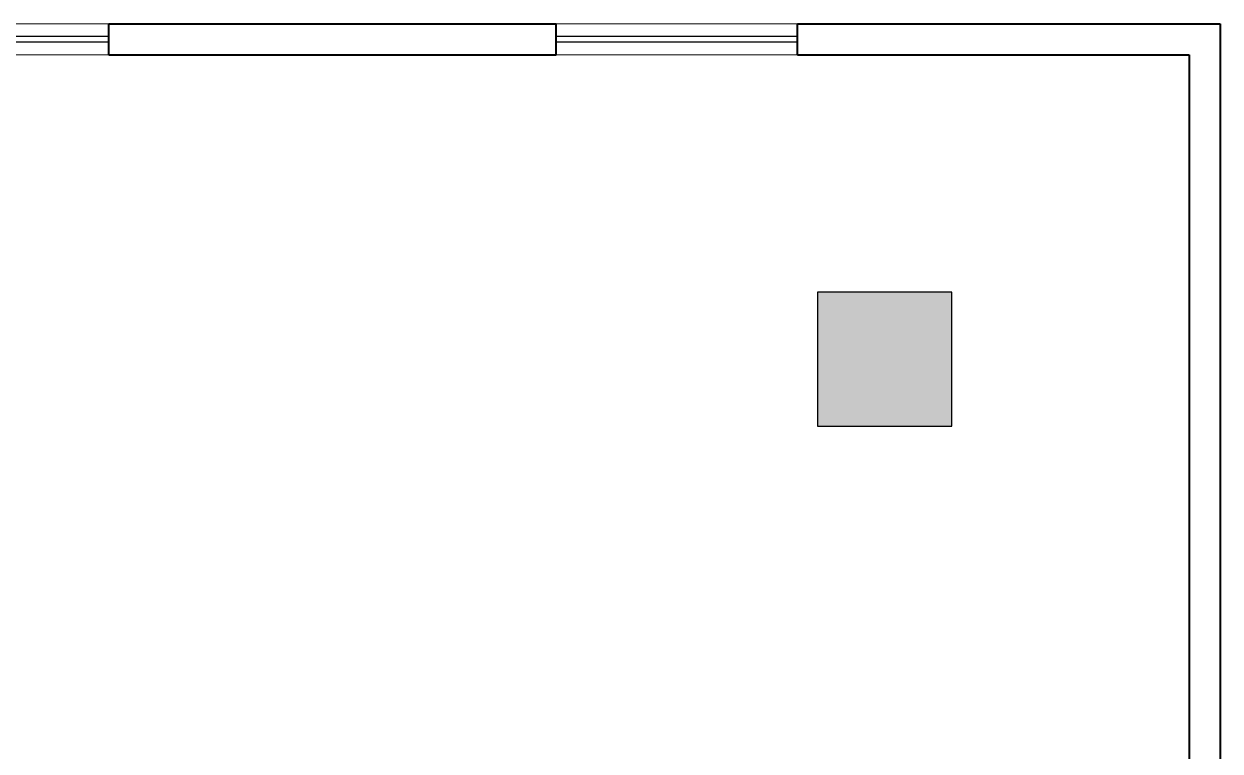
# Model space of a CAD drawing. Header units: metres. Extents: x -224 to -134.4, y 547 to 608.8.
# Drawn here: x -151.34 to -142.43, y 569.05 to 574.47 of the extents above; entities that cross this region are included whole.
import ezdxf

# ---------------------------------------------------------------- set-up
doc = ezdxf.new("R2010")
doc.units = ezdxf.units.M
doc.header["$MEASUREMENT"] = 0
for name, color, linetype, lineweight in [('06-11-2019 CRUX', 3, 'Continuous', 0), ('A - WALLS', 7, 'Continuous', 40), ('A-SELL', 8, 'Continuous', 0), ('CRUX- COLUMN', 6, 'Continuous', 25)]:
    doc.layers.add(name, color=color, linetype=linetype, lineweight=lineweight)
doc.layers.add('A - DOOR', color=5, linetype='Continuous')
doc.layers.add('A - WINDOW', color=162, linetype='Continuous')

# ---------------------------------------------------------------- blocks, each defined once
blk = doc.blocks.new('A$C0D957843')
at = {"layer": 'A - DOOR'}
for p, q in [((0.0934, 1.8), (0.0934, 0)), ((0.1366, 1.8), (0.1366, 0))]:
    blk.add_line(p, q, dxfattribs=at)
at = {"layer": 'A-SELL'}
for p, q in [((0, 0), (0, 1.8)), ((0.23, 1.8), (0.23, 0))]:
    blk.add_line(p, q, dxfattribs=at)
blk = doc.blocks.new('A$C57D73779')
at = {"layer": 'CRUX- COLUMN', "lineweight": 0}
h = blk.add_hatch(color=129, dxfattribs=at)
h.dxf.hatch_style = 1
h.paths.add_polyline_path([(44.4372, -20.0706), (45.4372, -20.0706), (45.4372, -19.0706), (44.4372, -19.0706)])
at = {"layer": 'CRUX- COLUMN'}
blk.add_lwpolyline([(44.4372, -20.0706), (45.4372, -20.0706), (45.4372, -19.0706), (44.4372, -19.0706)], close=True, dxfattribs=at)

msp = doc.modelspace()

# ---------------------------------------------------------------- linework, layer by layer
at = {"layer": 'A - WALLS'}
for p, q in [((-150.7106, 574.2393), (-150.7106, 574.4693)), ((-150.7106, 574.4693), (-147.3781, 574.4693)), ((-147.3781, 574.2393), (-147.3781, 574.4693)), ((-145.5781, 574.2393), (-145.5781, 574.4693)), ((-145.5781, 574.4693), (-142.4281, 574.4693)), ((-142.4281, 574.4693), (-142.4281, 568.8943)), ((-150.7106, 574.2393), (-147.3781, 574.2393)), ((-145.5781, 574.2393), (-142.6581, 574.2393)), ((-142.6581, 574.2393), (-142.6581, 568.8943))]:
    msp.add_line(p, q, dxfattribs=at)

# ---------------------------------------------------------------- block references
at = {"layer": '06-11-2019 CRUX', "color": 2, "linetype": 'ByBlock'}
msp.add_blockref('A$C57D73779', (-189.8653, 591.5399), dxfattribs=at)
at = {"layer": 'A - WINDOW', "rotation": 270}
for p in [(-152.5106, 574.4693), (-147.3781, 574.4693)]:
    msp.add_blockref('A$C0D957843', p, dxfattribs=at)

doc.saveas('drawing.dxf')
